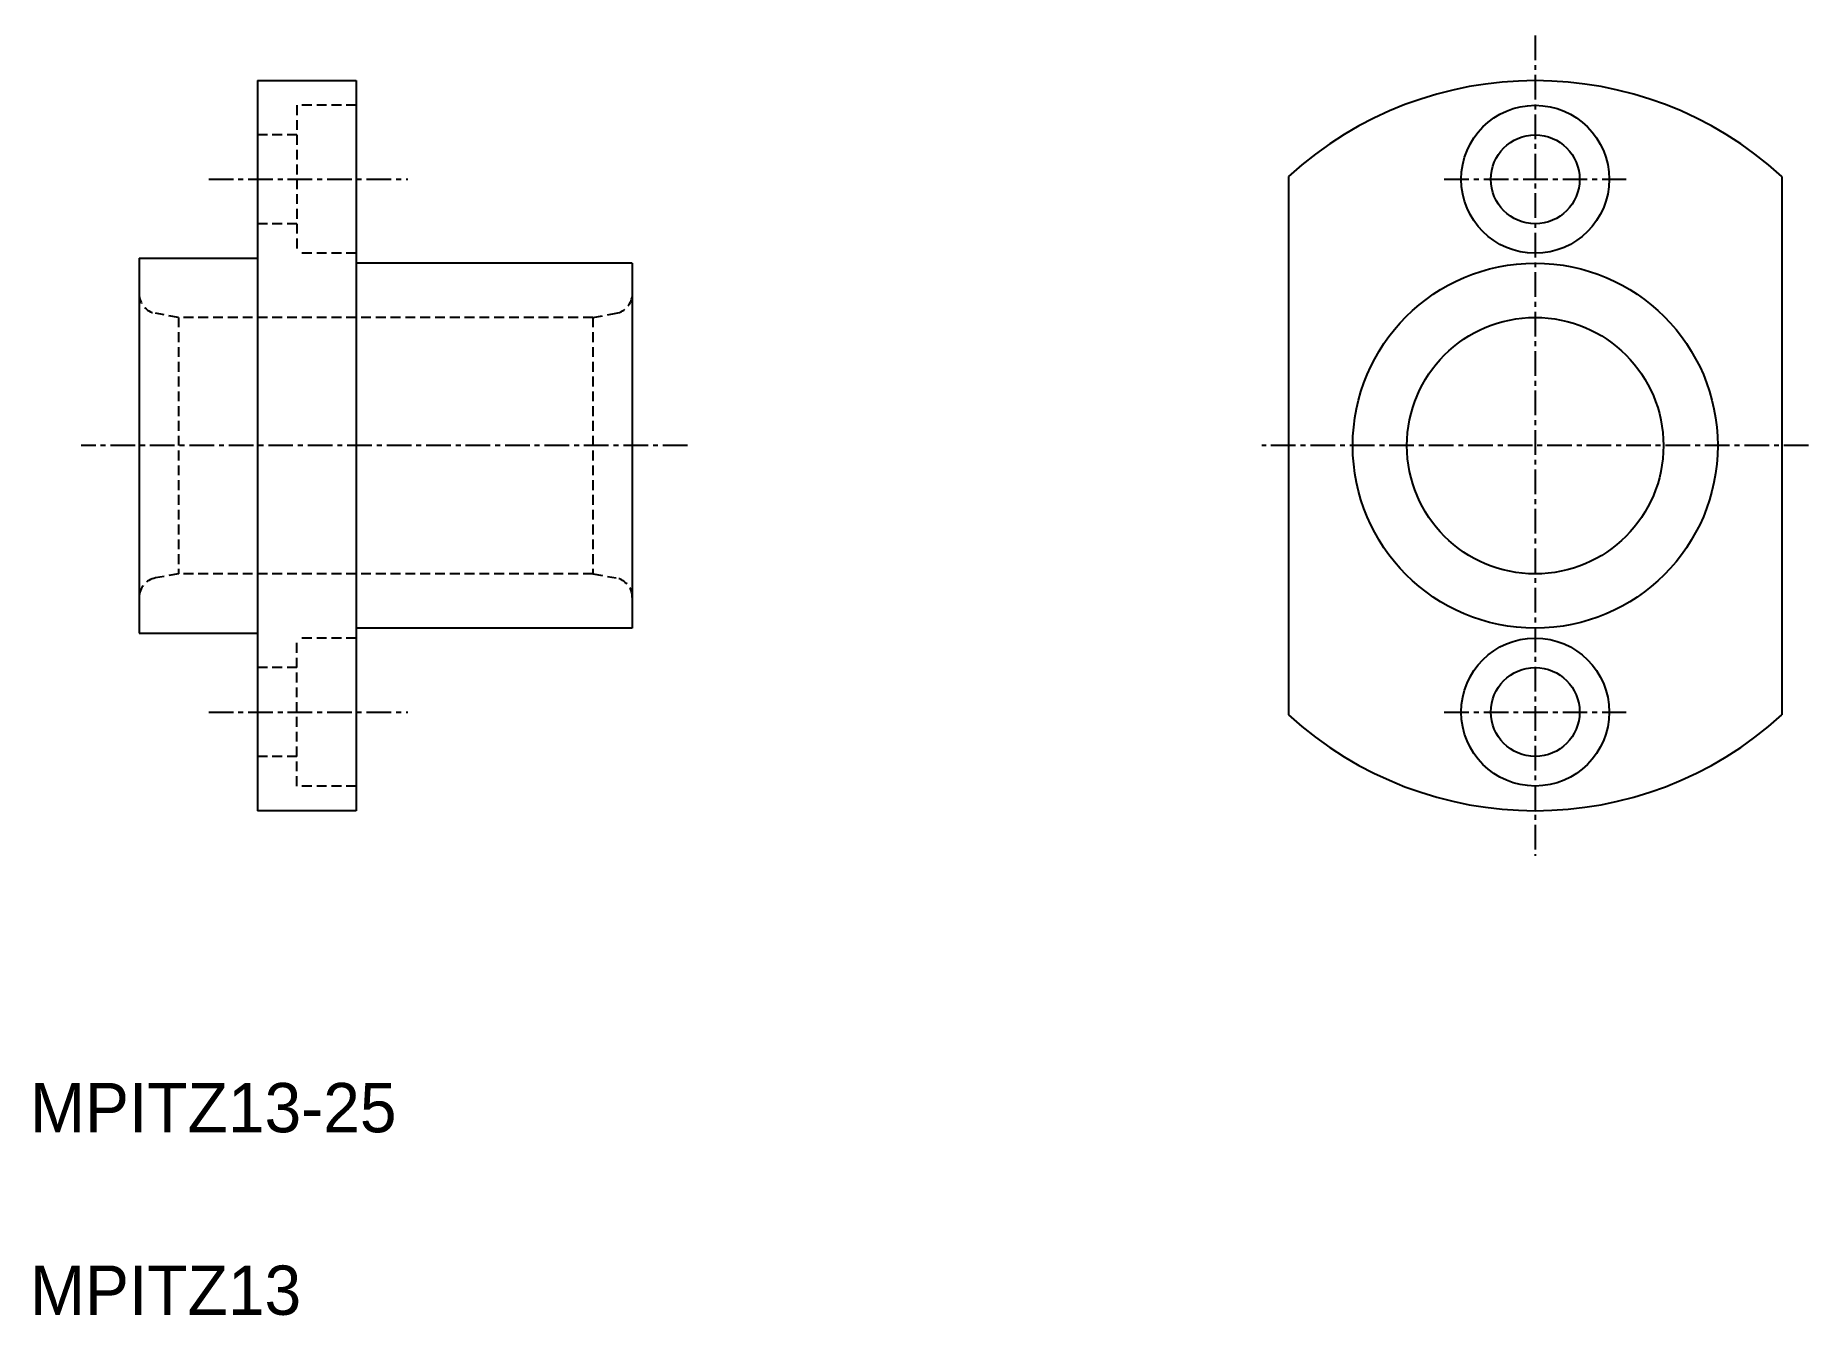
# Model space of a CAD drawing. Extents: x 34 to 123.8, y 41.3 to 106.1.
import ezdxf

# ---------------------------------------------------------------- set-up
doc = ezdxf.new("R2010")
doc.units = 0
doc.linetypes.add('CENTER', pattern=[2, 1.25, -0.25, 0.25, -0.25])
doc.linetypes.add('DASHED', pattern=[0.75, 0.5, -0.25])
doc.layers.get('0').update_dxf_attribs({"linetype": 'CONTINUOUS'})
doc.layers.add('CENTER', color=1, linetype='CENTER')

msp = doc.modelspace()

# ---------------------------------------------------------------- linework, layer by layer
at = {"color": 7, "linetype": 'CONTINUOUS'}
for p, q in [((45.224, 103.855), (45.224, 66.855)), ((45.224, 103.855), (50.224, 103.855)), ((50.224, 103.855), (50.224, 66.855)), ((97.493, 98.994), (97.493, 71.717)), ((122.493, 98.994), (122.493, 71.717)), ((39.224, 94.855), (39.224, 75.855)), ((39.224, 94.855), (45.224, 94.855)), ((64.224, 94.605), (50.224, 94.605)), ((64.224, 94.605), (64.224, 76.105)), ((39.224, 75.855), (45.224, 75.855)), ((64.224, 76.105), (50.224, 76.105)), ((50.224, 66.855), (45.224, 66.855))]:
    msp.add_line(p, q, dxfattribs=at)
at = {"color": 3, "linetype": 'DASHED'}
for p, q in [((47.224, 102.605), (47.224, 95.105)), ((50.224, 102.605), (47.224, 102.605)), ((47.224, 101.105), (45.224, 101.105)), ((47.224, 96.605), (45.224, 96.605)), ((50.224, 95.105), (47.224, 95.105)), ((41.224, 91.855), (40.05, 92.062)), ((62.224, 91.855), (41.224, 91.855)), ((41.224, 91.855), (41.224, 78.855)), ((62.224, 91.855), (63.397, 92.062)), ((62.224, 91.855), (62.224, 78.855)), ((41.224, 78.855), (40.05, 78.649)), ((62.224, 78.855), (41.224, 78.855)), ((62.224, 78.855), (63.397, 78.649)), ((50.224, 75.605), (47.224, 75.605)), ((47.224, 68.105), (47.224, 75.605)), ((47.224, 74.105), (45.224, 74.105)), ((47.224, 69.605), (45.224, 69.605)), ((50.224, 68.105), (47.224, 68.105))]:
    msp.add_line(p, q, dxfattribs=at)
at = {"color": 7, "linetype": 'CONTINUOUS'}
for centre, radius in [((109.993, 98.855), 3.75), ((109.993, 98.855), 2.25), ((109.993, 85.355), 9.25), ((109.993, 85.355), 6.5), ((109.993, 71.855), 3.75), ((109.993, 71.855), 2.25)]:
    msp.add_circle(centre, radius, dxfattribs=at)
for start, end in [(47.49336, 132.50664), (227.49336, 312.50664)]:
    msp.add_arc((109.993, 85.355), 18.5, start, end, dxfattribs=at)
at = {"color": 3, "linetype": 'DASHED'}
for centre, start, end in [((40.224, 93.047), 180, 260), ((63.224, 93.047), 280, 0), ((40.224, 77.664), 100, 180), ((63.224, 77.664), 0, 80)]:
    msp.add_arc(centre, 1, start, end, dxfattribs=at)
at = {"layer": 'CENTER', "color": 1, "linetype": 'CENTER'}
for p, q in [((109.993, 106.145), (109.993, 64.566)), ((42.752, 98.855), (52.839, 98.855)), ((105.385, 98.855), (114.6, 98.855)), ((67.023, 85.355), (36.283, 85.355)), ((123.848, 85.355), (96.137, 85.355)), ((42.752, 71.855), (52.839, 71.855)), ((105.385, 71.855), (114.6, 71.855))]:
    msp.add_line(p, q, dxfattribs=at)

# ---------------------------------------------------------------- texts
at = {"color": 7, "linetype": 'CONTINUOUS'}
for s, p in [('MPITZ13-25', (33.694, 50.554)), ('MPITZ13', (33.694, 41.303))]:
    msp.add_text(s, height=2.5, dxfattribs=at).set_placement(p)

doc.saveas('drawing.dxf')
